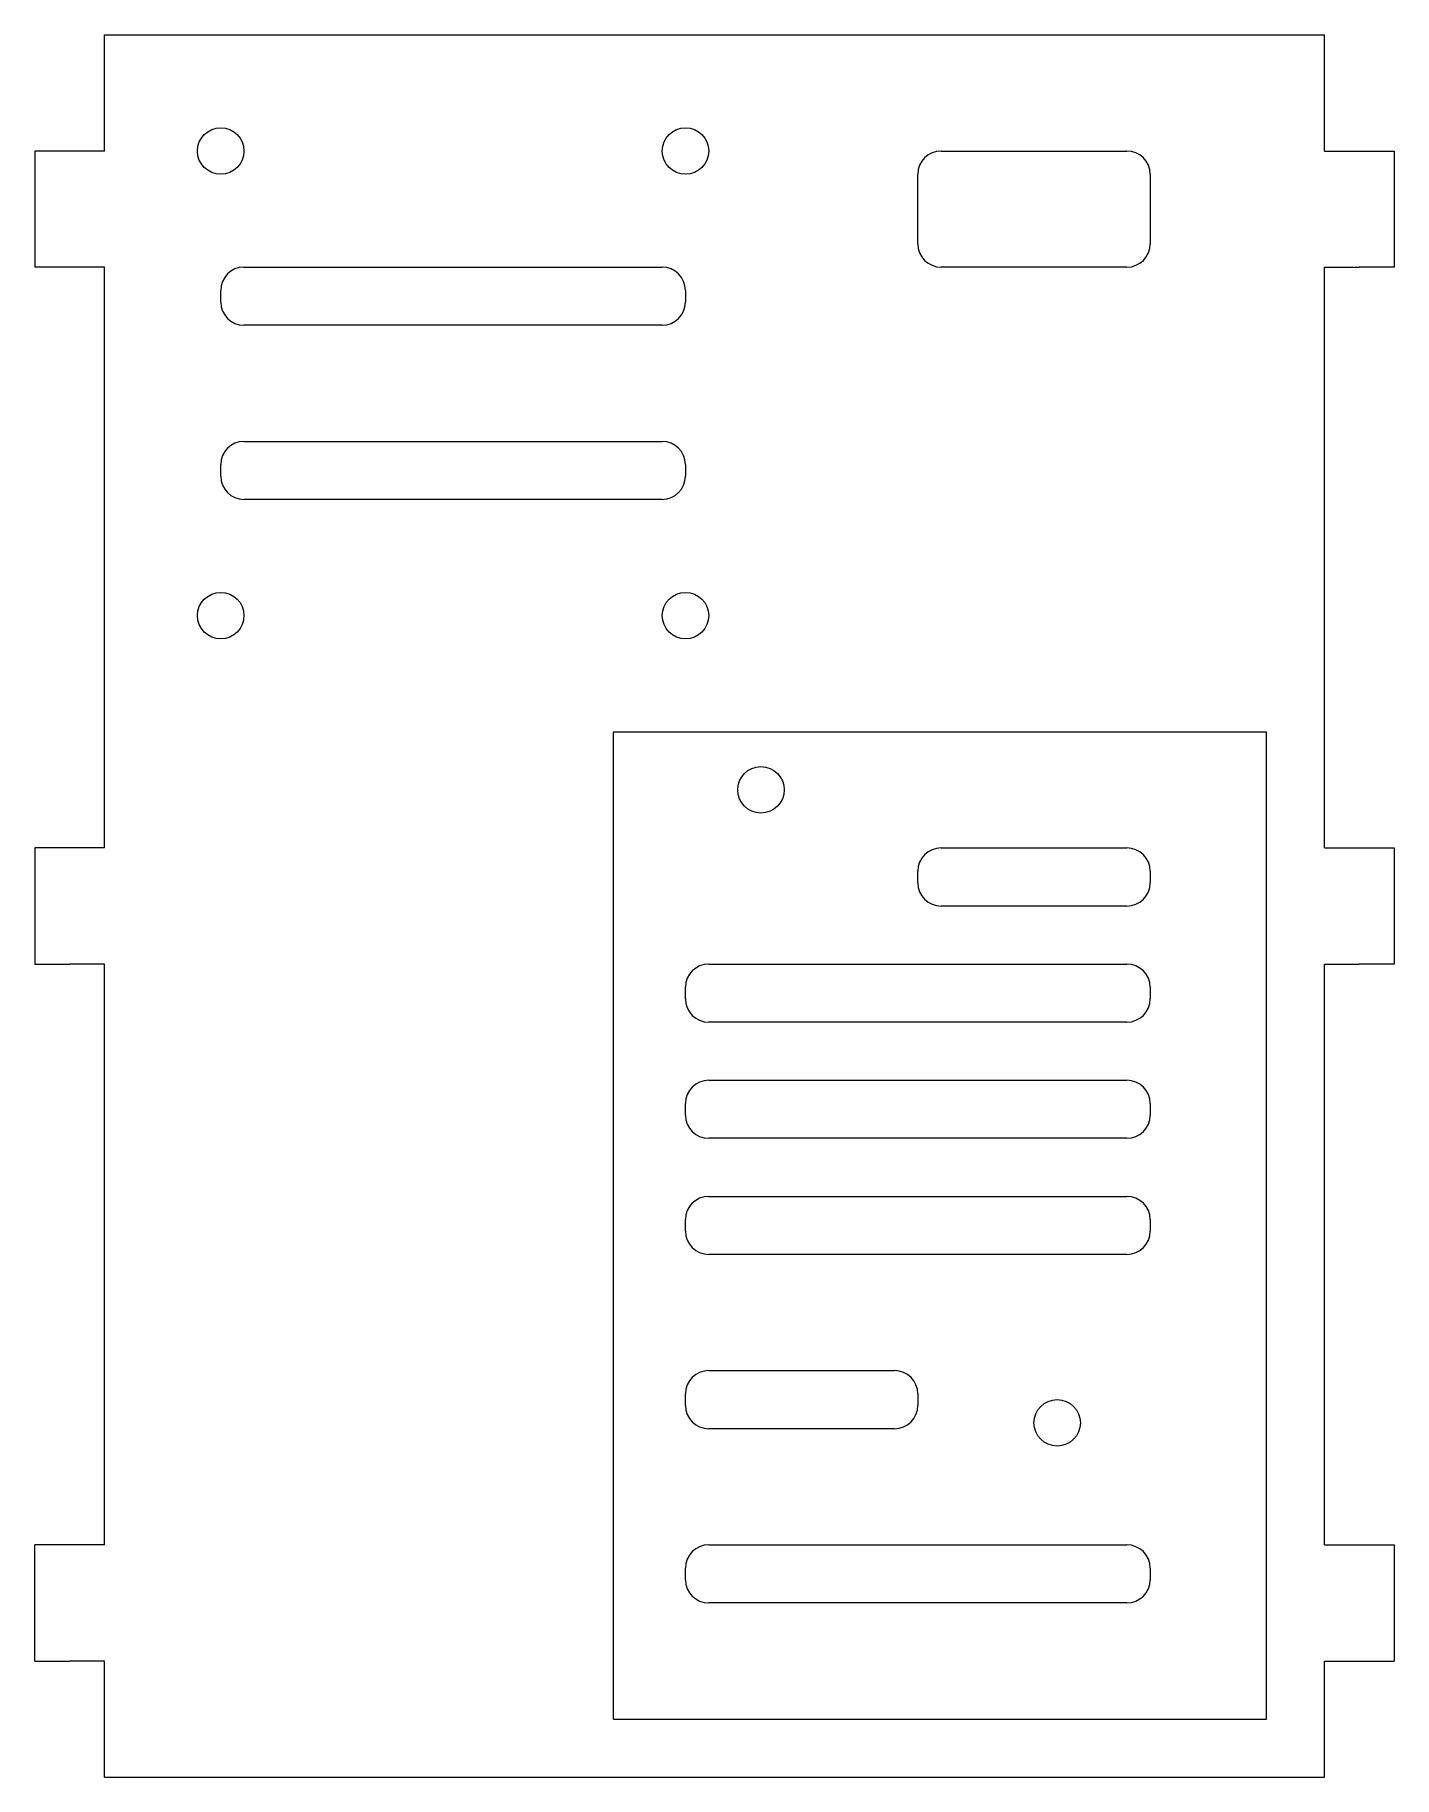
# Model space of a CAD drawing. Header units: millimetres. Extents: x -6 to 111, y 0 to 150.
import ezdxf

# ---------------------------------------------------------------- set-up
doc = ezdxf.new("R2010")
doc.units = ezdxf.units.MM
for name, color, linetype, lineweight in [('Panel', 1, 'CONTINUOUS', 0), ('RaspberryPi_Board', 2, 'CONTINUOUS', 0), ('Vents', 1, 'CONTINUOUS', 0)]:
    doc.layers.add(name, color=color, linetype=linetype, lineweight=lineweight)

# ---------------------------------------------------------------- blocks, each defined once
blk = doc.blocks.new('RaspberryPi-0')
at = {"layer": 'RaspberryPi_Board'}
for p, q in [((0, 56.199999), (0, 0.000299)), ((0, 56.199999), (85, 56.199999)), ((85, 56.199999), (85, 0)), ((0, 0), (85, 0))]:
    blk.add_line(p, q, dxfattribs=at)

msp = doc.modelspace()

# ---------------------------------------------------------------- linework, layer by layer
at = {"layer": 'Panel'}
for p, q in [((0, 150), (105, 150)), ((0, 140), (0, 150)), ((105, 140), (105, 150)), ((-6, 140), (-6, 130)), ((-3, 140), (-6, 140)), ((0, 140), (-3, 140)), ((72, 140), (88, 140)), ((105, 140), (108, 140)), ((108, 140), (111, 140)), ((111, 140), (111, 130)), ((70, 132), (70, 138)), ((90, 138), (90, 132)), ((-3, 130), (-6, 130)), ((0, 130), (-3, 130)), ((0, 80), (0, 130)), ((88, 130), (72, 130)), ((105, 130), (108, 130)), ((105, 80), (105, 130)), ((111, 130), (108, 130)), ((-6, 80), (-6, 70)), ((-3, 80), (-6, 80)), ((0, 80), (-3, 80)), ((105, 80), (108, 80)), ((108, 80), (111, 80)), ((111, 80), (111, 70)), ((-6, 70), (-3, 70)), ((0, 70), (-3, 70)), ((0, 20), (0, 70)), ((105, 70), (108, 70)), ((105, 20), (105, 70)), ((111, 70), (108, 70)), ((-6, 10), (-6, 20)), ((-3, 20), (-6, 20)), ((0, 20), (-3, 20)), ((105, 20), (108, 20)), ((108, 20), (111, 20)), ((111, 20), (111, 10)), ((-6, 10), (-3, 10)), ((0, 10), (-3, 10)), ((0, 0), (0, 10)), ((105, 10), (108, 10)), ((105, 0), (105, 10)), ((108, 10), (111, 10)), ((0, 0), (105, 0))]:
    msp.add_line(p, q, dxfattribs=at)
for centre in [(10, 140), (50, 140), (10, 100), (50, 100), (56.5, 85), (82, 30.5)]:
    msp.add_circle(centre, 2, dxfattribs=at)
for centre, start, end in [((72, 138), 90, 180), ((88, 138), 0, 90), ((72, 132), 180, 270), ((88, 132), 270, 0)]:
    msp.add_arc(centre, 2, start, end, dxfattribs=at)
at = {"layer": 'Vents'}
for p, q in [((12, 130), (48, 130)), ((10, 127), (10, 128)), ((50, 128), (50, 127)), ((48, 125), (12, 125)), ((12, 115), (48, 115)), ((10, 112), (10, 113)), ((50, 113), (50, 112)), ((48, 110), (12, 110)), ((72, 80), (88, 80)), ((70, 77), (70, 78)), ((90, 78), (90, 77)), ((88, 75), (72, 75)), ((52, 70), (88, 70)), ((50, 67), (50, 68)), ((90, 68), (90, 67)), ((88, 65), (52, 65)), ((52, 60), (88, 60)), ((50, 57), (50, 58)), ((90, 58), (90, 57)), ((88, 55), (52, 55)), ((52, 50), (88, 50)), ((50, 47), (50, 48)), ((90, 48), (90, 47)), ((88, 45), (52, 45)), ((52, 35), (68, 35)), ((50, 32), (50, 33)), ((70, 33), (70, 32)), ((68, 30), (52, 30)), ((52, 20), (88, 20)), ((50, 17), (50, 18)), ((90, 18), (90, 17)), ((88, 15), (52, 15))]:
    msp.add_line(p, q, dxfattribs=at)
for centre, start, end in [((12, 128), 90, 180), ((48, 128), 0, 90), ((12, 127), 180, 270), ((48, 127), 270, 0), ((12, 113), 90, 180), ((48, 113), 0, 90), ((12, 112), 180, 270), ((48, 112), 270, 0), ((72, 78), 90, 180), ((88, 78), 0, 90), ((72, 77), 180, 270), ((88, 77), 270, 0), ((52, 68), 90, 180), ((88, 68), 0, 90), ((52, 67), 180, 270), ((88, 67), 270, 0), ((52, 58), 90, 180), ((88, 58), 0, 90), ((52, 57), 180, 270), ((88, 57), 270, 0), ((52, 48), 90, 180), ((88, 48), 0, 90), ((52, 47), 180, 270), ((88, 47), 270, 0), ((52, 33), 90, 180), ((68, 33), 0, 90), ((52, 32), 180, 270), ((68, 32), 270, 0), ((52, 18), 90, 180), ((88, 18), 0, 90), ((52, 17), 180, 270), ((88, 17), 270, 0)]:
    msp.add_arc(centre, 2, start, end, dxfattribs=at)

# ---------------------------------------------------------------- block references
at = {"layer": 'Panel', "rotation": 90}
msp.add_blockref('RaspberryPi-0', (100, 5), dxfattribs=at)

doc.saveas('drawing.dxf')
